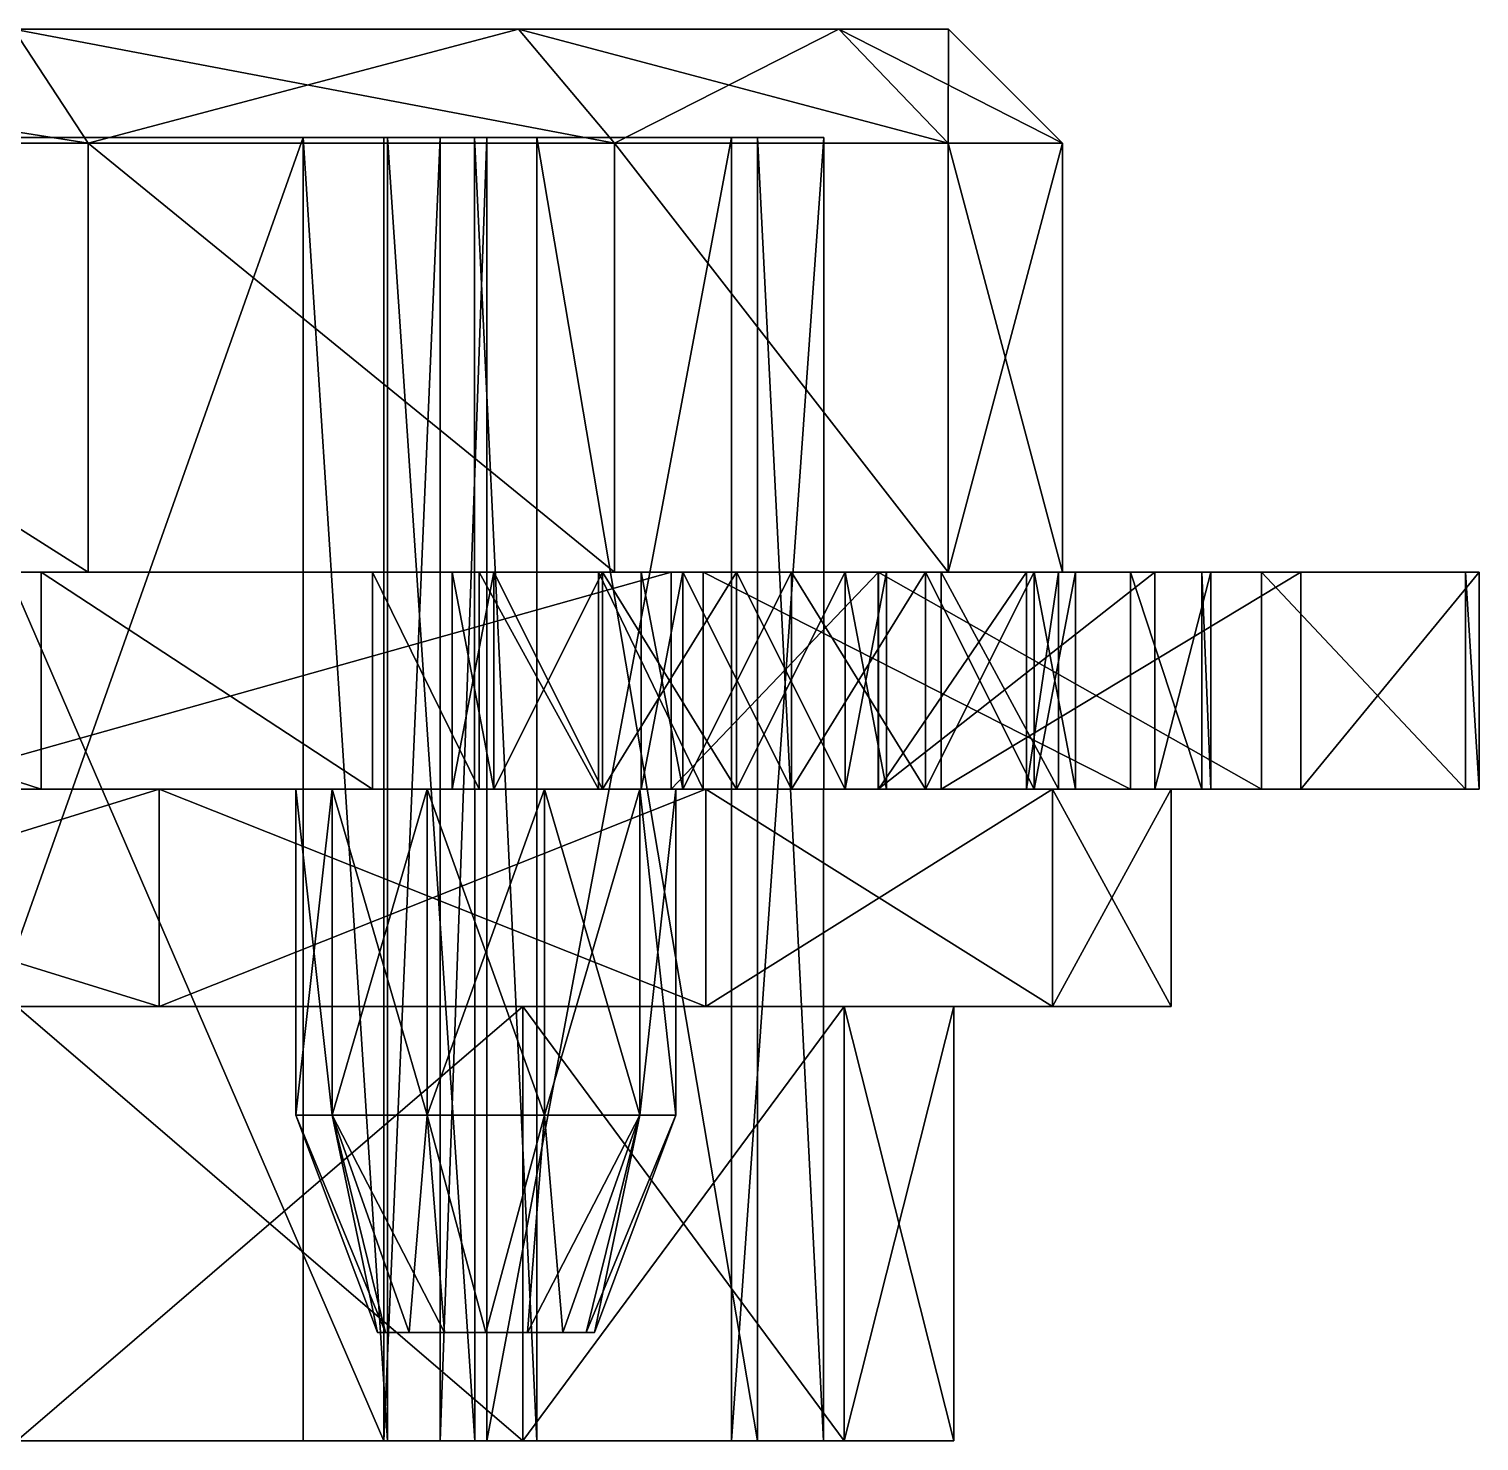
# Model space of a CAD drawing. Extents: x -29.8 to 29.8, y 13.5 to 29.5.
# Drawn here: x 16.48 to 29.83, y 13.54 to 26.54 of the extents above; entities that cross this region are included whole.
import ezdxf

# ---------------------------------------------------------------- set-up
doc = ezdxf.new("R2010")
doc.units = 0

msp = doc.modelspace()

# ---------------------------------------------------------------- linework, layer by layer
for points in [[(-16.339005, 26.544447, 18.855753), (16.339006, 26.544447, 18.855751), (20.98947, 26.544447, 13.488686)], [(-11.745502, 26.544447, 14.872828), (-16.339005, 26.544447, 18.855753), (20.98947, 26.544447, 13.488686)], [(-10.629045, 26.544447, 14.509966), (-11.745502, 26.544447, 14.872828), (20.98947, 26.544447, 13.488686)], [(-10.629045, 26.544447, 14.509966), (20.98947, 26.544447, 13.488686), (13.559413, 26.544447, 13.552597)], [(23.939445, 26.544447, -7.028903), (9.545517, 26.544447, -9.546278), (12.472175, 26.544447, -5.166653)], [(23.939445, 26.544447, -7.028903), (20.98947, 26.544447, -13.488688), (9.545517, 26.544447, -9.546278)], [(11.745502, 26.544447, -11.072827), (9.545517, 26.544447, -9.546278), (20.98947, 26.544447, -13.488688)], [(23.939445, 26.544447, 7.028902), (12.472175, 26.544447, 5.166653), (9.545517, 26.544447, 9.546278)], [(12.386242, 26.544447, 9.938406), (23.939445, 26.544447, 7.028902), (9.545517, 26.544447, 9.546278)], [(10.364791, 26.544447, 22.695234), (10.800983, 25.494448, 23.650343), (17.026619, 25.494448, 19.649281)], [(10.364791, 26.544447, 22.695234), (17.026619, 25.494448, 19.649281), (16.339006, 26.544447, 18.855751)], [(10.800982, 25.494448, -23.650345), (16.339005, 26.544447, -18.855753), (17.026619, 25.494448, -19.649282)], [(12.861959, 26.544447, -11.435689), (11.745502, 26.544447, -11.072827), (20.98947, 26.544447, -13.488688)], [(12.386242, 26.544447, 9.938406), (13.559413, 26.544447, 9.938406), (23.939445, 26.544447, 7.028902)], [(23.939445, 26.544447, -7.028903), (12.472175, 26.544447, -5.166653), (13.5, 26.544447)], [(24.950001, 26.544447), (13.5, 26.544447), (12.472175, 26.544447, 5.166653)], [(23.939445, 26.544447, 7.028902), (24.950001, 26.544447), (12.472175, 26.544447, 5.166653)], [(13.552597, 26.544447, -12.386242), (12.861959, 26.544447, -11.435689), (20.98947, 26.544447, -13.488688)], [(23.939445, 26.544447, -7.028903), (13.5, 26.544447), (24.950001, 26.544447)], [(13.552597, 26.544447, -13.559413), (20.98947, 26.544447, -13.488688), (16.339005, 26.544447, -18.855753)], [(13.552597, 26.544447, -13.559413), (13.552597, 26.544447, -12.386242), (20.98947, 26.544447, -13.488688)], [(13.559413, 26.544447, 9.938406), (14.509966, 26.544447, 10.629045), (23.939445, 26.544447, 7.028902)], [(14.509966, 26.544447, 12.861959), (13.559413, 26.544447, 13.552597), (20.98947, 26.544447, 13.488686)], [(14.509966, 26.544447, 12.861959), (20.98947, 26.544447, 13.488686), (23.939445, 26.544447, 7.028902)], [(14.509966, 26.544447, 10.629045), (14.872828, 26.544447, 11.745502), (23.939445, 26.544447, 7.028902)], [(14.509966, 26.544447, 12.861959), (23.939445, 26.544447, 7.028902), (14.872828, 26.544447, 11.745502)], [(17.026619, 25.494448, -19.649282), (16.339005, 26.544447, -18.855753), (20.98947, 26.544447, -13.488688)], [(16.339006, 26.544447, 18.855751), (17.026619, 25.494448, 19.649281), (21.872795, 25.494448, 14.056346)], [(16.339006, 26.544447, 18.855751), (21.872795, 25.494448, 14.056346), (20.98947, 26.544447, 13.488686)], [(17.026619, 25.494448, -19.649282), (20.98947, 26.544447, -13.488688), (21.872793, 25.494448, -14.056348)], [(20.98947, 26.544447, 13.488686), (21.872795, 25.494448, 14.056346), (24.946917, 25.494448, 7.324708)], [(20.98947, 26.544447, 13.488686), (24.946917, 25.494448, 7.324708), (23.939445, 26.544447, 7.028902)], [(21.872793, 25.494448, -14.056348), (20.98947, 26.544447, -13.488688), (23.939445, 26.544447, -7.028903)], [(21.872793, 25.494448, -14.056348), (23.939445, 26.544447, -7.028903), (24.946917, 25.494448, -7.324709)], [(23.939445, 26.544447, 7.028902), (24.946917, 25.494448, 7.324708), (26, 25.494448)], [(23.939445, 26.544447, 7.028902), (26, 25.494448), (24.950001, 26.544447)], [(24.946917, 25.494448, -7.324709), (23.939445, 26.544447, -7.028903), (24.950001, 26.544447)], [(24.946917, 25.494448, -7.324709), (24.950001, 26.544447), (26, 25.494448)], [(14.323244, 25.544447, 7.771642), (14.373593, 25.544447, 7.351934), (20.697647, 25.544447, 11.759292)], [(14.555378, 25.544447, 8.124918), (14.323244, 25.544447, 7.771642), (20.697647, 25.544447, 11.759292)], [(14.373593, 25.544447, 7.351934), (22.95162, 25.544447, 6.31481), (20.697647, 25.544447, 11.759292)], [(14.373593, 25.544447, 7.351934), (15.931933, 25.544447, 2.610183), (22.95162, 25.544447, 6.31481)], [(14.411599, 25.544447, -7.756226), (14.754128, 25.544447, -8.271679), (23.189194, 25.544447, -5.377264)], [(14.479507, 25.544447, -7.141078), (14.411599, 25.544447, -7.756226), (23.189194, 25.544447, -5.377264)], [(15.96838, 25.544447, -2.377058), (14.479507, 25.544447, -7.141078), (23.189194, 25.544447, -5.377264)], [(14.555378, 25.544447, 8.124918), (19.749571, 13.544447, 11.960416), (14.555378, 13.544447, 8.124918)], [(14.555378, 25.544447, 8.124918), (19.749571, 25.544447, 11.960416), (19.749571, 13.544447, 11.960416)], [(14.555378, 25.544447, 8.124918), (20.697647, 25.544447, 11.759292), (19.749571, 25.544447, 11.960416)], [(19.005934, 25.544447, -11.4113), (14.754128, 13.544447, -8.271679), (19.005934, 13.544447, -11.4113)], [(14.754128, 25.544447, -8.271679), (14.754128, 13.544447, -8.271679), (19.005934, 25.544447, -11.4113)], [(14.754128, 25.544447, -8.271679), (21.158247, 25.544447, -10.908812), (23.189194, 25.544447, -5.377264)], [(14.754128, 25.544447, -8.271679), (19.005934, 25.544447, -11.4113), (21.158247, 25.544447, -10.908812)], [(15.931933, 25.544447, 2.610183), (23.799994, 25.544447, 0.483598), (22.95162, 25.544447, 6.31481)], [(15.931933, 25.544447, 2.610183), (15.96838, 25.544447, -2.377058), (23.799994, 25.544447, 0.483598)], [(15.96838, 25.544447, -2.377058), (23.189194, 25.544447, -5.377264), (23.799994, 25.544447, 0.483598)], [(19.005934, 25.544447, -11.4113), (19.005934, 13.544447, -11.4113), (19.782394, 13.544447, -11.692602)], [(19.005934, 25.544447, -11.4113), (19.782394, 13.544447, -11.692602), (19.783165, 25.544447, -11.692266)], [(19.005934, 25.544447, -11.4113), (20.585772, 25.544447, -11.504886), (21.158247, 25.544447, -10.908812)], [(19.005934, 25.544447, -11.4113), (19.783165, 25.544447, -11.692266), (20.585772, 25.544447, -11.504886)], [(20.268824, 25.544447, 12.072994), (20.268784, 13.544447, 12.072803), (19.749571, 13.544447, 11.960416)], [(20.268824, 25.544447, 12.072994), (19.749571, 13.544447, 11.960416), (19.749571, 25.544447, 11.960416)], [(20.697647, 25.544447, 11.759292), (20.268824, 25.544447, 12.072994), (19.749571, 25.544447, 11.960416)], [(19.783165, 25.544447, -11.692266), (19.782394, 13.544447, -11.692602), (20.586613, 13.544447, -11.504846)], [(19.783165, 25.544447, -11.692266), (20.586613, 13.544447, -11.504846), (20.585772, 25.544447, -11.504886)], [(20.697647, 25.544447, 11.759292), (20.697647, 13.544447, 11.759292), (20.268784, 13.544447, 12.072803)], [(20.697647, 25.544447, 11.759292), (20.268784, 13.544447, 12.072803), (20.268824, 25.544447, 12.072994)], [(20.585772, 25.544447, -11.504886), (20.586613, 13.544447, -11.504846), (21.158247, 13.544447, -10.908812)], [(20.585772, 25.544447, -11.504886), (21.158247, 13.544447, -10.908812), (21.158247, 25.544447, -10.908812)], [(22.95162, 25.544447, 6.31481), (22.952183, 13.544447, 6.313863), (20.697647, 13.544447, 11.759292)], [(22.95162, 25.544447, 6.31481), (20.697647, 13.544447, 11.759292), (20.697647, 25.544447, 11.759292)], [(21.158247, 25.544447, -10.908812), (21.158247, 13.544447, -10.908812), (23.189716, 13.544447, -5.376295)], [(21.158247, 25.544447, -10.908812), (23.189716, 13.544447, -5.376295), (23.189194, 25.544447, -5.377264)], [(23.799994, 25.544447, 0.483598), (22.952183, 13.544447, 6.313863), (22.95162, 25.544447, 6.31481)], [(23.799994, 25.544447, 0.483598), (23.799768, 13.544447, 0.483593), (22.952183, 13.544447, 6.313863)], [(23.189194, 25.544447, -5.377264), (23.189716, 13.544447, -5.376295), (23.799768, 13.544447, 0.483593)], [(23.189194, 25.544447, -5.377264), (23.799768, 13.544447, 0.483593), (23.799994, 25.544447, 0.483598)], [(10.800982, 25.494448, -23.650345), (17.026415, 21.544447, -19.649374), (10.801144, 21.544447, -23.650227)], [(10.800982, 25.494448, -23.650345), (17.026619, 25.494448, -19.649282), (17.026415, 21.544447, -19.649374)], [(10.800983, 25.494448, 23.650343), (10.801144, 21.544447, 23.650227), (17.026415, 21.544447, 19.649374)], [(17.026619, 25.494448, 19.649281), (10.800983, 25.494448, 23.650343), (17.026415, 21.544447, 19.649374)], [(17.026619, 25.494448, -19.649282), (21.872391, 21.544447, -14.056871), (17.026415, 21.544447, -19.649374)], [(17.026619, 25.494448, 19.649281), (17.026415, 21.544447, 19.649374), (21.872391, 21.544447, 14.056871)], [(17.026619, 25.494448, -19.649282), (21.872793, 25.494448, -14.056348), (21.872391, 21.544447, -14.056871)], [(21.872795, 25.494448, 14.056346), (17.026619, 25.494448, 19.649281), (21.872391, 21.544447, 14.056871)], [(21.872793, 25.494448, -14.056348), (24.946674, 21.544447, -7.32545), (21.872391, 21.544447, -14.056871)], [(21.872795, 25.494448, 14.056346), (21.872391, 21.544447, 14.056871), (24.946674, 21.544447, 7.32545)], [(21.872793, 25.494448, -14.056348), (24.946917, 25.494448, -7.324709), (24.946674, 21.544447, -7.32545)], [(24.946917, 25.494448, 7.324708), (21.872795, 25.494448, 14.056346), (24.946674, 21.544447, 7.32545)], [(26, 25.494448), (26, 21.544447), (24.946674, 21.544447, -7.32545)], [(24.946917, 25.494448, 7.324708), (24.946674, 21.544447, 7.32545), (26, 21.544447)], [(24.946917, 25.494448, -7.324709), (26, 25.494448), (24.946674, 21.544447, -7.32545)], [(26, 25.494448), (24.946917, 25.494448, 7.324708), (26, 21.544447)], [(21.762541, 21.544447, -25.468826), (15.284523, 21.544447, -25.814402), (3.700487, 21.544447, -25.735308)], [(3.700487, 21.544447, 25.735308), (10.405091, 21.544447, 28.137686), (16.593092, 21.544447, 24.993385)], [(26.625193, 21.544447, 23.991873), (3.700487, 21.544447, 25.735308), (16.593092, 21.544447, 24.993385)], [(21.762541, 21.544447, -25.468826), (3.700487, 21.544447, -25.735308), (10.801144, 21.544447, -23.650227)], [(23.502541, 21.544447, 23.684668), (10.801144, 21.544447, 23.650227), (3.700487, 21.544447, 25.735308)], [(24.737459, 21.544447, 23.684668), (3.700487, 21.544447, 25.735308), (26.625193, 21.544447, 23.991873)], [(24.737459, 21.544447, 23.684668), (23.502541, 21.544447, 23.684668), (3.700487, 21.544447, 25.735308)], [(10.405091, 21.544447, 28.137686), (10.405091, 19.544447, 28.137686), (16.593092, 19.544447, 24.993385)], [(10.405091, 21.544447, 28.137686), (16.593092, 19.544447, 24.993385), (16.593092, 21.544447, 24.993385)], [(20.379999, 21.544447, -23.56662), (10.801144, 21.544447, -23.650227), (17.026415, 21.544447, -19.649374)], [(20.761959, 21.544447, -24.741838), (21.762541, 21.544447, -25.468826), (10.801144, 21.544447, -23.650227)], [(20.379999, 21.544447, -23.56662), (20.761959, 21.544447, -24.741838), (10.801144, 21.544447, -23.650227)], [(23.502541, 21.544447, 19.880255), (17.026415, 21.544447, 19.649374), (10.801144, 21.544447, 23.650227)], [(22.501959, 21.544447, 20.607243), (23.502541, 21.544447, 19.880255), (10.801144, 21.544447, 23.650227)], [(22.120001, 21.544447, 21.782461), (22.501959, 21.544447, 20.607243), (10.801144, 21.544447, 23.650227)], [(22.501959, 21.544447, 22.95768), (22.120001, 21.544447, 21.782461), (10.801144, 21.544447, 23.650227)], [(23.502541, 21.544447, 23.684668), (22.501959, 21.544447, 22.95768), (10.801144, 21.544447, 23.650227)], [(22.394608, 21.544447, -26.936001), (22.394608, 19.544447, -26.936001), (15.284523, 19.544447, -25.814402)], [(22.394608, 21.544447, -26.936001), (15.284523, 19.544447, -25.814402), (15.284523, 21.544447, -25.814402)], [(24.304209, 21.544447, -26.630745), (22.394608, 21.544447, -26.936001), (15.284523, 21.544447, -25.814402)], [(21.762541, 21.544447, -25.468826), (24.304209, 21.544447, -26.630745), (15.284523, 21.544447, -25.814402)], [(16.593092, 21.544447, 24.993385), (16.593092, 19.544447, 24.993385), (19.646303, 19.544447, 27.657162)], [(19.646303, 21.544447, 27.657162), (16.593092, 21.544447, 24.993385), (19.646303, 19.544447, 27.657162)], [(22.691805, 21.544447, 27.615892), (26.625193, 21.544447, 23.991873), (16.593092, 21.544447, 24.993385)], [(19.646303, 21.544447, 27.657162), (22.691805, 21.544447, 27.615892), (16.593092, 21.544447, 24.993385)], [(21.872391, 21.544447, 14.056871), (17.026415, 21.544447, 19.649374), (24.302961, 21.544447, 17.588806)], [(23.502541, 21.544447, 19.880255), (24.302961, 21.544447, 17.588806), (17.026415, 21.544447, 19.649374)], [(17.026415, 21.544447, -19.649374), (21.872391, 21.544447, -14.056871), (24.883411, 21.544447, -16.757561)], [(22.997459, 21.544447, -21.664415), (17.026415, 21.544447, -19.649374), (24.883411, 21.544447, -16.757561)], [(20.761959, 21.544447, -22.391403), (20.379999, 21.544447, -23.56662), (17.026415, 21.544447, -19.649374)], [(21.762541, 21.544447, -21.664415), (20.761959, 21.544447, -22.391403), (17.026415, 21.544447, -19.649374)], [(22.997459, 21.544447, -21.664415), (21.762541, 21.544447, -21.664415), (17.026415, 21.544447, -19.649374)], [(19.646303, 21.544447, 27.657162), (19.646303, 19.544447, 27.657162), (20.626513, 19.544447, 28.15917)], [(19.646303, 21.544447, 27.657162), (20.626513, 19.544447, 28.15917), (20.626513, 21.544447, 28.15917)], [(19.646303, 21.544447, 27.657162), (21.725557, 21.544447, 28.144278), (22.691805, 21.544447, 27.615892)], [(19.646303, 21.544447, 27.657162), (20.626513, 21.544447, 28.15917), (21.725557, 21.544447, 28.144278)], [(20.761959, 21.544447, -22.391403), (20.761959, 19.544447, -22.391403), (20.379999, 19.544447, -23.56662)], [(20.379999, 21.544447, -23.56662), (20.379999, 19.544447, -23.56662), (20.761959, 19.544447, -24.741838)], [(20.761959, 21.544447, -22.391403), (20.379999, 19.544447, -23.56662), (20.379999, 21.544447, -23.56662)], [(20.379999, 21.544447, -23.56662), (20.761959, 19.544447, -24.741838), (20.761959, 21.544447, -24.741838)], [(20.626513, 21.544447, 28.15917), (20.626513, 19.544447, 28.15917), (21.725557, 19.544447, 28.144278)], [(20.626513, 21.544447, 28.15917), (21.725557, 19.544447, 28.144278), (21.725557, 21.544447, 28.144278)], [(21.762541, 21.544447, -21.664415), (21.762541, 19.544447, -21.664415), (20.761959, 19.544447, -22.391403)], [(21.762541, 21.544447, -21.664415), (20.761959, 19.544447, -22.391403), (20.761959, 21.544447, -22.391403)], [(20.761959, 21.544447, -24.741838), (20.761959, 19.544447, -24.741838), (21.762541, 19.544447, -25.468826)], [(20.761959, 21.544447, -24.741838), (21.762541, 19.544447, -25.468826), (21.762541, 21.544447, -25.468826)], [(21.725557, 21.544447, 28.144278), (21.725557, 19.544447, 28.144278), (22.691805, 19.544447, 27.615892)], [(21.725557, 21.544447, 28.144278), (22.691805, 19.544447, 27.615892), (22.691805, 21.544447, 27.615892)], [(22.997459, 21.544447, -21.664415), (22.997459, 19.544447, -21.664415), (21.762541, 19.544447, -21.664415)], [(22.997459, 21.544447, -21.664415), (21.762541, 19.544447, -21.664415), (21.762541, 21.544447, -21.664415)], [(21.762541, 21.544447, -25.468826), (21.762541, 19.544447, -25.468826), (22.997459, 19.544447, -25.468826)], [(21.762541, 21.544447, -25.468826), (22.997459, 19.544447, -25.468826), (22.997459, 21.544447, -25.468826)], [(21.762541, 21.544447, -25.468826), (22.997459, 21.544447, -25.468826), (24.304209, 21.544447, -26.630745)], [(21.872391, 21.544447, 14.056871), (24.302961, 21.544447, 17.588806), (27.83069, 21.544447, 11.200565)], [(24.946674, 21.544447, 7.32545), (21.872391, 21.544447, 14.056871), (27.83069, 21.544447, 11.200565)], [(21.872391, 21.544447, -14.056871), (28.192902, 21.544447, -10.25477), (24.883411, 21.544447, -16.757561)], [(21.872391, 21.544447, -14.056871), (24.946674, 21.544447, -7.32545), (28.192902, 21.544447, -10.25477)], [(22.501959, 21.544447, 22.95768), (22.501959, 19.544447, 22.95768), (22.120001, 19.544447, 21.782461)], [(22.120001, 21.544447, 21.782461), (22.120001, 19.544447, 21.782461), (22.501959, 19.544447, 20.607243)], [(22.501959, 21.544447, 22.95768), (22.120001, 19.544447, 21.782461), (22.120001, 21.544447, 21.782461)], [(22.120001, 21.544447, 21.782461), (22.501959, 19.544447, 20.607243), (22.501959, 21.544447, 20.607243)], [(24.304209, 21.544447, -26.630745), (24.304209, 19.544447, -26.630745), (22.394608, 19.544447, -26.936001)], [(24.304209, 21.544447, -26.630745), (22.394608, 19.544447, -26.936001), (22.394608, 21.544447, -26.936001)], [(23.502541, 21.544447, 23.684668), (23.502541, 19.544447, 23.684668), (22.501959, 19.544447, 22.95768)], [(23.502541, 21.544447, 23.684668), (22.501959, 19.544447, 22.95768), (22.501959, 21.544447, 22.95768)], [(22.501959, 21.544447, 20.607243), (22.501959, 19.544447, 20.607243), (23.502541, 19.544447, 19.880255)], [(22.501959, 21.544447, 20.607243), (23.502541, 19.544447, 19.880255), (23.502541, 21.544447, 19.880255)], [(22.691805, 21.544447, 27.615892), (22.691805, 19.544447, 27.615892), (26.625193, 19.544447, 23.991873)], [(22.691805, 21.544447, 27.615892), (26.625193, 19.544447, 23.991873), (26.625193, 21.544447, 23.991873)], [(23.998041, 21.544447, -22.391403), (23.998041, 19.544447, -22.391403), (22.997459, 19.544447, -21.664415)], [(23.998041, 21.544447, -22.391403), (22.997459, 19.544447, -21.664415), (22.997459, 21.544447, -21.664415)], [(22.997459, 21.544447, -25.468826), (22.997459, 19.544447, -25.468826), (23.998041, 19.544447, -24.741838)], [(22.997459, 21.544447, -25.468826), (23.998041, 19.544447, -24.741838), (23.998041, 21.544447, -24.741838)], [(22.997459, 21.544447, -21.664415), (24.883411, 21.544447, -16.757561), (25.962946, 21.544447, -23.346395)], [(22.997459, 21.544447, -25.468826), (25.669043, 21.544447, -25.257776), (24.304209, 21.544447, -26.630745)], [(22.997459, 21.544447, -25.468826), (23.998041, 21.544447, -24.741838), (25.669043, 21.544447, -25.257776)], [(23.998041, 21.544447, -22.391403), (22.997459, 21.544447, -21.664415), (25.962946, 21.544447, -23.346395)], [(24.737459, 21.544447, 23.684668), (24.737459, 19.544447, 23.684668), (23.502541, 19.544447, 23.684668)], [(24.737459, 21.544447, 23.684668), (23.502541, 19.544447, 23.684668), (23.502541, 21.544447, 23.684668)], [(23.502541, 21.544447, 19.880255), (23.502541, 19.544447, 19.880255), (24.737459, 19.544447, 19.880255)], [(23.502541, 21.544447, 19.880255), (24.737459, 19.544447, 19.880255), (24.737459, 21.544447, 19.880255)], [(23.502541, 21.544447, 19.880255), (24.737459, 21.544447, 19.880255), (24.302961, 21.544447, 17.588806)], [(24.379999, 21.544447, -23.56662), (24.379999, 19.544447, -23.56662), (23.998041, 19.544447, -22.391403)], [(23.998041, 21.544447, -24.741838), (23.998041, 19.544447, -24.741838), (24.379999, 19.544447, -23.56662)], [(23.998041, 21.544447, -24.741838), (24.379999, 19.544447, -23.56662), (24.379999, 21.544447, -23.56662)], [(23.998041, 21.544447, -22.391403), (24.379999, 21.544447, -23.56662), (23.998041, 19.544447, -22.391403)], [(23.998041, 21.544447, -24.741838), (24.379999, 21.544447, -23.56662), (25.669043, 21.544447, -25.257776)], [(23.998041, 21.544447, -22.391403), (25.962946, 21.544447, -23.346395), (24.379999, 21.544447, -23.56662)], [(26.849194, 21.544447, 20.661367), (26.849194, 19.544447, 20.661367), (24.302961, 19.544447, 17.588806)], [(24.302961, 21.544447, 17.588806), (24.302961, 19.544447, 17.588806), (27.83069, 19.544447, 11.200565)], [(26.849194, 21.544447, 20.661367), (24.302961, 19.544447, 17.588806), (24.302961, 21.544447, 17.588806)], [(27.83069, 21.544447, 11.200565), (24.302961, 21.544447, 17.588806), (27.83069, 19.544447, 11.200565)], [(25.738041, 21.544447, 20.607243), (26.849194, 21.544447, 20.661367), (24.302961, 21.544447, 17.588806)], [(24.737459, 21.544447, 19.880255), (25.738041, 21.544447, 20.607243), (24.302961, 21.544447, 17.588806)], [(25.669043, 21.544447, -25.257776), (25.669043, 19.544447, -25.257776), (24.304209, 19.544447, -26.630745)], [(25.669043, 21.544447, -25.257776), (24.304209, 19.544447, -26.630745), (24.304209, 21.544447, -26.630745)], [(24.379999, 21.544447, -23.56662), (25.962946, 21.544447, -23.346395), (25.669043, 21.544447, -25.257776)], [(25.738041, 21.544447, 22.95768), (25.738041, 19.544447, 22.95768), (24.737459, 19.544447, 23.684668)], [(25.738041, 21.544447, 22.95768), (24.737459, 19.544447, 23.684668), (24.737459, 21.544447, 23.684668)], [(24.737459, 21.544447, 19.880255), (24.737459, 19.544447, 19.880255), (25.738041, 19.544447, 20.607243)], [(24.737459, 21.544447, 19.880255), (25.738041, 19.544447, 20.607243), (25.738041, 21.544447, 20.607243)], [(24.737459, 21.544447, 23.684668), (26.625193, 21.544447, 23.991873), (27.283619, 21.544447, 22.970901)], [(25.738041, 21.544447, 22.95768), (24.737459, 21.544447, 23.684668), (27.283619, 21.544447, 22.970901)], [(28.192902, 21.544447, -10.25477), (28.192902, 19.544447, -10.25477), (24.883411, 19.544447, -16.757561)], [(24.883411, 21.544447, -16.757561), (24.883411, 19.544447, -16.757561), (25.962946, 19.544447, -23.346395)], [(24.883411, 21.544447, -16.757561), (28.192902, 21.544447, -10.25477), (24.883411, 19.544447, -16.757561)], [(25.962946, 21.544447, -23.346395), (24.883411, 21.544447, -16.757561), (25.962946, 19.544447, -23.346395)], [(24.946674, 21.544447, 7.32545), (27.83069, 21.544447, 11.200565), (29.711655, 21.544447, 4.14941)], [(24.946674, 21.544447, 7.32545), (29.711655, 21.544447, 4.14941), (26, 21.544447)], [(24.946674, 21.544447, -7.32545), (29.834532, 21.544447, -3.146533), (28.192902, 21.544447, -10.25477)], [(24.946674, 21.544447, -7.32545), (26, 21.544447), (29.834532, 21.544447, -3.146533)], [(25.962946, 21.544447, -23.346395), (25.962946, 19.544447, -23.346395), (25.669043, 19.544447, -25.257776)], [(25.962946, 21.544447, -23.346395), (25.669043, 19.544447, -25.257776), (25.669043, 21.544447, -25.257776)], [(26.120001, 21.544447, 21.782461), (26.120001, 19.544447, 21.782461), (25.738041, 19.544447, 22.95768)], [(25.738041, 21.544447, 20.607243), (25.738041, 19.544447, 20.607243), (26.120001, 19.544447, 21.782461)], [(25.738041, 21.544447, 20.607243), (26.120001, 19.544447, 21.782461), (26.120001, 21.544447, 21.782461)], [(25.738041, 21.544447, 22.95768), (26.120001, 21.544447, 21.782461), (25.738041, 19.544447, 22.95768)], [(25.738041, 21.544447, 20.607243), (26.120001, 21.544447, 21.782461), (26.849194, 21.544447, 20.661367)], [(25.738041, 21.544447, 22.95768), (27.283619, 21.544447, 22.970901), (27.364973, 21.544447, 21.761312)], [(25.738041, 21.544447, 22.95768), (27.364973, 21.544447, 21.761312), (26.120001, 21.544447, 21.782461)], [(26, 21.544447), (29.711655, 21.544447, 4.14941), (29.834532, 21.544447, -3.146533)], [(26.120001, 21.544447, 21.782461), (27.364973, 21.544447, 21.761312), (26.849194, 21.544447, 20.661367)], [(26.625193, 21.544447, 23.991873), (26.625193, 19.544447, 23.991873), (27.283619, 19.544447, 22.970901)], [(26.625193, 21.544447, 23.991873), (27.283619, 19.544447, 22.970901), (27.283619, 21.544447, 22.970901)], [(27.364973, 21.544447, 21.761312), (27.364973, 19.544447, 21.761312), (26.849194, 19.544447, 20.661367)], [(27.364973, 21.544447, 21.761312), (26.849194, 19.544447, 20.661367), (26.849194, 21.544447, 20.661367)], [(27.283619, 21.544447, 22.970901), (27.283619, 19.544447, 22.970901), (27.364973, 19.544447, 21.761312)], [(27.283619, 21.544447, 22.970901), (27.364973, 19.544447, 21.761312), (27.364973, 21.544447, 21.761312)], [(27.83069, 21.544447, 11.200565), (27.83069, 19.544447, 11.200565), (29.711655, 19.544447, 4.14941)], [(29.711655, 21.544447, 4.14941), (27.83069, 21.544447, 11.200565), (29.711655, 19.544447, 4.14941)], [(29.834532, 21.544447, -3.146533), (29.834532, 19.544447, -3.146533), (28.192902, 19.544447, -10.25477)], [(28.192902, 21.544447, -10.25477), (29.834532, 21.544447, -3.146533), (28.192902, 19.544447, -10.25477)], [(29.711655, 21.544447, 4.14941), (29.711655, 19.544447, 4.14941), (29.834532, 19.544447, -3.146533)], [(29.834532, 21.544447, -3.146533), (29.711655, 21.544447, 4.14941), (29.834532, 19.544447, -3.146533)], [(16.593092, 19.544447, 24.993385), (3.842397, 19.544447, 26.725136), (11.21594, 19.544447, 24.560129)], [(10.405091, 19.544447, 28.137686), (3.842397, 19.544447, 26.725136), (16.593092, 19.544447, 24.993385)], [(20.761959, 19.544447, -24.741838), (11.21594, 19.544447, -24.560129), (3.842397, 19.544447, -26.725136)], [(20.761959, 19.544447, -24.741838), (3.842397, 19.544447, -26.725136), (15.284523, 19.544447, -25.814402)], [(17.680925, 19.544447, -20.405462), (17.680925, 17.544447, -20.405462), (11.21594, 17.544447, -24.560129)], [(17.680925, 19.544447, -20.405462), (11.21594, 17.544447, -24.560129), (11.21594, 19.544447, -24.560129)], [(11.21594, 19.544447, 24.560129), (11.21594, 17.544447, 24.560129), (17.680925, 17.544447, 20.405462)], [(17.680925, 19.544447, 20.405462), (11.21594, 19.544447, 24.560129), (17.680925, 17.544447, 20.405462)], [(19.274214, 19.544447, 24.035082), (11.21594, 19.544447, 24.560129), (17.680925, 19.544447, 20.405462)], [(18.940001, 19.544447, 25.063398), (16.593092, 19.544447, 24.993385), (11.21594, 19.544447, 24.560129)], [(19.274214, 19.544447, 24.035082), (18.940001, 19.544447, 25.063398), (11.21594, 19.544447, 24.560129)], [(21.762541, 19.544447, -21.664415), (17.680925, 19.544447, -20.405462), (11.21594, 19.544447, -24.560129)], [(20.761959, 19.544447, -22.391403), (21.762541, 19.544447, -21.664415), (11.21594, 19.544447, -24.560129)], [(20.379999, 19.544447, -23.56662), (20.761959, 19.544447, -22.391403), (11.21594, 19.544447, -24.560129)], [(20.761959, 19.544447, -24.741838), (20.379999, 19.544447, -23.56662), (11.21594, 19.544447, -24.560129)], [(15.284523, 19.544447, -25.814402), (22.394608, 19.544447, -26.936001), (24.304209, 19.544447, -26.630745)], [(22.997459, 19.544447, -25.468826), (15.284523, 19.544447, -25.814402), (24.304209, 19.544447, -26.630745)], [(21.762541, 19.544447, -25.468826), (20.761959, 19.544447, -24.741838), (15.284523, 19.544447, -25.814402)], [(22.997459, 19.544447, -25.468826), (21.762541, 19.544447, -25.468826), (15.284523, 19.544447, -25.814402)], [(20.149723, 19.544447, 26.727827), (19.646303, 19.544447, 27.657162), (16.593092, 19.544447, 24.993385)], [(19.274214, 19.544447, 26.091713), (20.149723, 19.544447, 26.727827), (16.593092, 19.544447, 24.993385)], [(18.940001, 19.544447, 25.063398), (19.274214, 19.544447, 26.091713), (16.593092, 19.544447, 24.993385)], [(22.71361, 19.544447, -14.597631), (22.71361, 17.544447, -14.597631), (17.680925, 17.544447, -20.405462)], [(22.71361, 19.544447, -14.597631), (17.680925, 17.544447, -20.405462), (17.680925, 19.544447, -20.405462)], [(17.680925, 19.544447, 20.405462), (17.680925, 17.544447, 20.405462), (22.71361, 17.544447, 14.597631)], [(22.71361, 19.544447, 14.597631), (17.680925, 19.544447, 20.405462), (22.71361, 17.544447, 14.597631)], [(23.502541, 19.544447, 19.880255), (17.680925, 19.544447, 20.405462), (22.71361, 19.544447, 14.597631)], [(20.149723, 19.544447, 23.398968), (19.274214, 19.544447, 24.035082), (17.680925, 19.544447, 20.405462)], [(21.230276, 19.544447, 23.398968), (20.149723, 19.544447, 23.398968), (17.680925, 19.544447, 20.405462)], [(22.501959, 19.544447, 22.95768), (21.230276, 19.544447, 23.398968), (17.680925, 19.544447, 20.405462)], [(22.120001, 19.544447, 21.782461), (22.501959, 19.544447, 22.95768), (17.680925, 19.544447, 20.405462)], [(22.501959, 19.544447, 20.607243), (22.120001, 19.544447, 21.782461), (17.680925, 19.544447, 20.405462)], [(23.502541, 19.544447, 19.880255), (22.501959, 19.544447, 20.607243), (17.680925, 19.544447, 20.405462)], [(24.883411, 19.544447, -16.757561), (22.71361, 19.544447, -14.597631), (17.680925, 19.544447, -20.405462)], [(21.762541, 19.544447, -21.664415), (24.883411, 19.544447, -16.757561), (17.680925, 19.544447, -20.405462)], [(19.27422, 16.544447, 26.092022), (19.274214, 19.544447, 26.091713), (18.940001, 19.544447, 25.063398)], [(18.940001, 16.544447, 25.063398), (18.940001, 19.544447, 25.063398), (19.274214, 19.544447, 24.035082)], [(18.940001, 16.544447, 25.063398), (19.27422, 16.544447, 26.092022), (18.940001, 19.544447, 25.063398)], [(19.27422, 16.544447, 24.034775), (18.940001, 16.544447, 25.063398), (19.274214, 19.544447, 24.035082)], [(20.14922, 16.544447, 26.727747), (20.149723, 19.544447, 26.727827), (19.274214, 19.544447, 26.091713)], [(19.27422, 16.544447, 26.092022), (20.14922, 16.544447, 26.727747), (19.274214, 19.544447, 26.091713)], [(19.27422, 16.544447, 24.034775), (19.274214, 19.544447, 24.035082), (20.149723, 19.544447, 23.398968)], [(20.14922, 16.544447, 23.39905), (19.27422, 16.544447, 24.034775), (20.149723, 19.544447, 23.398968)], [(21.725557, 19.544447, 28.144278), (20.626513, 19.544447, 28.15917), (19.646303, 19.544447, 27.657162)], [(22.691805, 19.544447, 27.615892), (21.725557, 19.544447, 28.144278), (19.646303, 19.544447, 27.657162)], [(20.149723, 19.544447, 26.727827), (22.691805, 19.544447, 27.615892), (19.646303, 19.544447, 27.657162)], [(20.14922, 16.544447, 26.727747), (21.23078, 16.544447, 26.727747), (20.149723, 19.544447, 26.727827)], [(20.14922, 16.544447, 23.39905), (20.149723, 19.544447, 23.398968), (21.230276, 19.544447, 23.398968)], [(21.230782, 16.544447, 23.39905), (20.14922, 16.544447, 23.39905), (21.230276, 19.544447, 23.398968)], [(20.149723, 19.544447, 26.727827), (21.230276, 19.544447, 26.727827), (22.691805, 19.544447, 27.615892)], [(21.23078, 16.544447, 26.727747), (21.230276, 19.544447, 26.727827), (20.149723, 19.544447, 26.727827)], [(21.230276, 19.544447, 26.727827), (22.105785, 19.544447, 26.091713), (22.691805, 19.544447, 27.615892)], [(22.10578, 16.544447, 26.092022), (22.105785, 19.544447, 26.091713), (21.230276, 19.544447, 26.727827)], [(21.23078, 16.544447, 26.727747), (22.10578, 16.544447, 26.092022), (21.230276, 19.544447, 26.727827)], [(23.502541, 19.544447, 23.684668), (22.105785, 19.544447, 24.035082), (21.230276, 19.544447, 23.398968)], [(21.230782, 16.544447, 23.39905), (21.230276, 19.544447, 23.398968), (22.105785, 19.544447, 24.035082)], [(22.501959, 19.544447, 22.95768), (23.502541, 19.544447, 23.684668), (21.230276, 19.544447, 23.398968)], [(22.10578, 16.544447, 24.034775), (21.230782, 16.544447, 23.39905), (22.105785, 19.544447, 24.035082)], [(21.762541, 19.544447, -21.664415), (22.997459, 19.544447, -21.664415), (24.883411, 19.544447, -16.757561)], [(22.10578, 16.544447, 24.034775), (22.105785, 19.544447, 24.035082), (22.440001, 19.544447, 25.063398)], [(22.10578, 16.544447, 24.034775), (22.440001, 19.544447, 25.063398), (22.440001, 16.544447, 25.063398)], [(22.10578, 16.544447, 26.092022), (22.440001, 16.544447, 25.063398), (22.105785, 19.544447, 26.091713)], [(22.105785, 19.544447, 26.091713), (22.440001, 19.544447, 25.063398), (22.691805, 19.544447, 27.615892)], [(22.105785, 19.544447, 24.035082), (26.625193, 19.544447, 23.991873), (22.440001, 19.544447, 25.063398)], [(23.502541, 19.544447, 23.684668), (26.625193, 19.544447, 23.991873), (22.105785, 19.544447, 24.035082)], [(22.440001, 16.544447, 25.063398), (22.440001, 19.544447, 25.063398), (22.105785, 19.544447, 26.091713)], [(22.440001, 19.544447, 25.063398), (26.625193, 19.544447, 23.991873), (22.691805, 19.544447, 27.615892)], [(25.906223, 19.544447, -7.607053), (25.906223, 17.544447, -7.607053), (22.71361, 17.544447, -14.597631)], [(25.906223, 19.544447, -7.607053), (22.71361, 17.544447, -14.597631), (22.71361, 19.544447, -14.597631)], [(22.71361, 19.544447, 14.597631), (22.71361, 17.544447, 14.597631), (25.906223, 17.544447, 7.607053)], [(25.906223, 19.544447, 7.607053), (22.71361, 19.544447, 14.597631), (25.906223, 17.544447, 7.607053)], [(27.83069, 19.544447, 11.200565), (22.71361, 19.544447, 14.597631), (25.906223, 19.544447, 7.607053)], [(27.83069, 19.544447, 11.200565), (24.302961, 19.544447, 17.588806), (22.71361, 19.544447, 14.597631)], [(24.737459, 19.544447, 19.880255), (22.71361, 19.544447, 14.597631), (24.302961, 19.544447, 17.588806)], [(24.737459, 19.544447, 19.880255), (23.502541, 19.544447, 19.880255), (22.71361, 19.544447, 14.597631)], [(28.192902, 19.544447, -10.25477), (25.906223, 19.544447, -7.607053), (22.71361, 19.544447, -14.597631)], [(24.883411, 19.544447, -16.757561), (28.192902, 19.544447, -10.25477), (22.71361, 19.544447, -14.597631)], [(22.997459, 19.544447, -21.664415), (23.998041, 19.544447, -22.391403), (24.883411, 19.544447, -16.757561)], [(22.997459, 19.544447, -25.468826), (24.304209, 19.544447, -26.630745), (25.669043, 19.544447, -25.257776)], [(23.998041, 19.544447, -24.741838), (22.997459, 19.544447, -25.468826), (25.669043, 19.544447, -25.257776)], [(23.502541, 19.544447, 23.684668), (24.737459, 19.544447, 23.684668), (26.625193, 19.544447, 23.991873)], [(23.998041, 19.544447, -22.391403), (25.962946, 19.544447, -23.346395), (24.883411, 19.544447, -16.757561)], [(23.998041, 19.544447, -24.741838), (25.669043, 19.544447, -25.257776), (25.962946, 19.544447, -23.346395)], [(23.998041, 19.544447, -22.391403), (24.379999, 19.544447, -23.56662), (25.962946, 19.544447, -23.346395)], [(23.998041, 19.544447, -24.741838), (25.962946, 19.544447, -23.346395), (24.379999, 19.544447, -23.56662)], [(24.737459, 19.544447, 19.880255), (24.302961, 19.544447, 17.588806), (26.849194, 19.544447, 20.661367)], [(24.737459, 19.544447, 23.684668), (27.283619, 19.544447, 22.970901), (26.625193, 19.544447, 23.991873)], [(24.737459, 19.544447, 23.684668), (25.738041, 19.544447, 22.95768), (27.283619, 19.544447, 22.970901)], [(25.738041, 19.544447, 20.607243), (24.737459, 19.544447, 19.880255), (26.849194, 19.544447, 20.661367)], [(25.738041, 19.544447, 22.95768), (26.120001, 19.544447, 21.782461), (27.283619, 19.544447, 22.970901)], [(25.738041, 19.544447, 20.607243), (26.849194, 19.544447, 20.661367), (27.364973, 19.544447, 21.761312)], [(25.738041, 19.544447, 20.607243), (27.364973, 19.544447, 21.761312), (26.120001, 19.544447, 21.782461)], [(27, 19.544447), (27, 17.544447), (25.906223, 17.544447, -7.607053)], [(25.906223, 19.544447, 7.607053), (25.906223, 17.544447, 7.607053), (27, 17.544447)], [(27, 19.544447), (25.906223, 19.544447, 7.607053), (27, 17.544447)], [(25.906223, 19.544447, -7.607053), (27, 19.544447), (25.906223, 17.544447, -7.607053)], [(29.711655, 19.544447, 4.14941), (25.906223, 19.544447, 7.607053), (27, 19.544447)], [(29.711655, 19.544447, 4.14941), (27.83069, 19.544447, 11.200565), (25.906223, 19.544447, 7.607053)], [(29.834532, 19.544447, -3.146533), (27, 19.544447), (25.906223, 19.544447, -7.607053)], [(28.192902, 19.544447, -10.25477), (29.834532, 19.544447, -3.146533), (25.906223, 19.544447, -7.607053)], [(26.120001, 19.544447, 21.782461), (27.364973, 19.544447, 21.761312), (27.283619, 19.544447, 22.970901)], [(29.834532, 19.544447, -3.146533), (29.711655, 19.544447, 4.14941), (27, 19.544447)], [(17.680925, 17.544447, 20.405462), (10.385715, 17.544447, 22.740602), (16.371553, 17.544447, 18.893629)], [(17.680925, 17.544447, 20.405462), (11.21594, 17.544447, 24.560129), (10.385715, 17.544447, 22.740602)], [(17.680925, 17.544447, -20.405462), (16.371553, 17.544447, -18.893629), (10.385715, 17.544447, -22.740602)], [(11.21594, 17.544447, -24.560129), (17.680925, 17.544447, -20.405462), (10.385715, 17.544447, -22.740602)], [(21.031145, 17.544447, -13.516222), (21.031145, 13.544447, -13.516222), (16.371553, 13.544447, -18.893629)], [(21.031145, 17.544447, -13.516222), (16.371553, 13.544447, -18.893629), (16.371553, 17.544447, -18.893629)], [(16.371553, 17.544447, 18.893629), (16.371553, 13.544447, 18.893629), (21.031145, 13.544447, 13.516222)], [(21.031145, 17.544447, 13.516222), (16.371553, 17.544447, 18.893629), (21.031145, 13.544447, 13.516222)], [(22.71361, 17.544447, 14.597631), (16.371553, 17.544447, 18.893629), (21.031145, 17.544447, 13.516222)], [(22.71361, 17.544447, 14.597631), (17.680925, 17.544447, 20.405462), (16.371553, 17.544447, 18.893629)], [(22.71361, 17.544447, -14.597631), (21.031145, 17.544447, -13.516222), (16.371553, 17.544447, -18.893629)], [(17.680925, 17.544447, -20.405462), (22.71361, 17.544447, -14.597631), (16.371553, 17.544447, -18.893629)], [(23.987188, 17.544447, -7.043702), (23.987188, 13.544447, -7.043702), (21.031145, 13.544447, -13.516222)], [(23.987188, 17.544447, -7.043702), (21.031145, 13.544447, -13.516222), (21.031145, 17.544447, -13.516222)], [(21.031145, 17.544447, 13.516222), (21.031145, 13.544447, 13.516222), (23.987188, 13.544447, 7.043702)], [(23.987188, 17.544447, 7.043702), (21.031145, 17.544447, 13.516222), (23.987188, 13.544447, 7.043702)], [(25.906223, 17.544447, 7.607053), (21.031145, 17.544447, 13.516222), (23.987188, 17.544447, 7.043702)], [(25.906223, 17.544447, 7.607053), (22.71361, 17.544447, 14.597631), (21.031145, 17.544447, 13.516222)], [(25.906223, 17.544447, -7.607053), (23.987188, 17.544447, -7.043702), (21.031145, 17.544447, -13.516222)], [(22.71361, 17.544447, -14.597631), (25.906223, 17.544447, -7.607053), (21.031145, 17.544447, -13.516222)], [(25, 17.544447), (25, 13.544447), (23.987188, 13.544447, -7.043702)], [(23.987188, 17.544447, 7.043702), (23.987188, 13.544447, 7.043702), (25, 13.544447)], [(25, 17.544447), (23.987188, 17.544447, 7.043702), (25, 13.544447)], [(23.987188, 17.544447, -7.043702), (25, 17.544447), (23.987188, 13.544447, -7.043702)], [(25.906223, 17.544447, 7.607053), (23.987188, 17.544447, 7.043702), (25, 17.544447)], [(27, 17.544447), (25, 17.544447), (23.987188, 17.544447, -7.043702)], [(25.906223, 17.544447, -7.607053), (27, 17.544447), (23.987188, 17.544447, -7.043702)], [(25.906223, 17.544447, 7.607053), (25, 17.544447), (27, 17.544447)], [(18.940001, 16.544447, 25.063398), (19.690001, 14.544447, 25.063398), (19.766026, 14.544447, 25.445513)], [(19.27422, 16.544447, 24.034775), (19.690001, 14.544447, 25.063398), (18.940001, 16.544447, 25.063398)], [(18.940001, 16.544447, 25.063398), (19.766026, 14.544447, 25.445513), (19.27422, 16.544447, 26.092022)], [(19.27422, 16.544447, 24.034775), (19.766026, 14.544447, 24.681284), (19.690001, 14.544447, 25.063398)], [(19.27422, 16.544447, 26.092022), (19.766026, 14.544447, 25.445513), (19.983057, 14.544447, 25.770344)], [(19.27422, 16.544447, 26.092022), (19.983057, 14.544447, 25.770344), (20.307884, 14.544447, 25.987371)], [(19.27422, 16.544447, 26.092022), (20.307884, 14.544447, 25.987371), (20.14922, 16.544447, 26.727747)], [(19.27422, 16.544447, 24.034775), (19.983055, 14.544447, 24.356453), (19.766026, 14.544447, 24.681284)], [(20.14922, 16.544447, 23.39905), (19.983055, 14.544447, 24.356453), (19.27422, 16.544447, 24.034775)], [(20.14922, 16.544447, 23.39905), (20.30788, 14.544447, 24.139425), (19.983055, 14.544447, 24.356453)], [(20.14922, 16.544447, 26.727747), (20.307884, 14.544447, 25.987371), (20.690001, 14.544447, 26.063398)], [(20.14922, 16.544447, 26.727747), (20.690001, 14.544447, 26.063398), (21.23078, 16.544447, 26.727747)], [(20.14922, 16.544447, 23.39905), (20.689999, 14.544447, 24.063398), (20.30788, 14.544447, 24.139425)], [(21.230782, 16.544447, 23.39905), (20.689999, 14.544447, 24.063398), (20.14922, 16.544447, 23.39905)], [(21.230782, 16.544447, 23.39905), (21.072117, 14.544447, 24.139423), (20.689999, 14.544447, 24.063398)], [(21.23078, 16.544447, 26.727747), (20.690001, 14.544447, 26.063398), (21.072119, 14.544447, 25.98737)], [(22.10578, 16.544447, 24.034775), (21.396944, 14.544447, 24.356451), (21.072117, 14.544447, 24.139423)], [(22.10578, 16.544447, 24.034775), (21.072117, 14.544447, 24.139423), (21.230782, 16.544447, 23.39905)], [(21.23078, 16.544447, 26.727747), (21.072119, 14.544447, 25.98737), (21.396946, 14.544447, 25.770342)], [(21.23078, 16.544447, 26.727747), (21.396946, 14.544447, 25.770342), (22.10578, 16.544447, 26.092022)], [(22.10578, 16.544447, 24.034775), (21.613974, 14.544447, 24.681282), (21.396944, 14.544447, 24.356451)], [(22.10578, 16.544447, 26.092022), (21.396946, 14.544447, 25.770342), (21.613974, 14.544447, 25.445513)], [(22.10578, 16.544447, 26.092022), (21.613974, 14.544447, 25.445513), (21.690001, 14.544447, 25.063398)], [(22.440001, 16.544447, 25.063398), (21.690001, 14.544447, 25.063398), (21.613974, 14.544447, 24.681282)], [(22.10578, 16.544447, 24.034775), (22.440001, 16.544447, 25.063398), (21.613974, 14.544447, 24.681282)], [(22.10578, 16.544447, 26.092022), (21.690001, 14.544447, 25.063398), (22.440001, 16.544447, 25.063398)], [(19.766026, 14.544447, 24.681284), (19.766026, 14.544447, 25.445513), (19.690001, 14.544447, 25.063398)], [(19.983055, 14.544447, 24.356453), (19.983057, 14.544447, 25.770344), (19.766026, 14.544447, 25.445513)], [(19.766026, 14.544447, 24.681284), (19.983055, 14.544447, 24.356453), (19.766026, 14.544447, 25.445513)], [(19.983055, 14.544447, 24.356453), (20.30788, 14.544447, 24.139425), (19.983057, 14.544447, 25.770344)], [(20.30788, 14.544447, 24.139425), (20.307884, 14.544447, 25.987371), (19.983057, 14.544447, 25.770344)], [(20.30788, 14.544447, 24.139425), (20.689999, 14.544447, 24.063398), (20.307884, 14.544447, 25.987371)], [(20.689999, 14.544447, 24.063398), (20.690001, 14.544447, 26.063398), (20.307884, 14.544447, 25.987371)], [(20.689999, 14.544447, 24.063398), (21.072117, 14.544447, 24.139423), (20.690001, 14.544447, 26.063398)], [(21.072117, 14.544447, 24.139423), (21.072119, 14.544447, 25.98737), (20.690001, 14.544447, 26.063398)], [(21.072117, 14.544447, 24.139423), (21.396944, 14.544447, 24.356451), (21.072119, 14.544447, 25.98737)], [(21.396944, 14.544447, 24.356451), (21.396946, 14.544447, 25.770342), (21.072119, 14.544447, 25.98737)], [(21.396944, 14.544447, 24.356451), (21.613974, 14.544447, 24.681282), (21.396946, 14.544447, 25.770342)], [(21.613974, 14.544447, 24.681282), (21.613974, 14.544447, 25.445513), (21.396946, 14.544447, 25.770342)], [(21.613974, 14.544447, 24.681282), (21.690001, 14.544447, 25.063398), (21.613974, 14.544447, 25.445513)], [(8.334243, 13.544447, -12.471438), (5.74017, 13.544447, -13.857996), (21.031145, 13.544447, -13.516222)], [(7.771799, 13.544447, -14.322578), (21.031145, 13.544447, -13.516222), (5.74017, 13.544447, -13.857996)], [(5.74017, 13.544447, 13.857996), (8.334243, 13.544447, 12.471438), (21.031145, 13.544447, 13.516222)], [(7.756196, 13.544447, 14.411722), (5.74017, 13.544447, 13.857996), (21.031145, 13.544447, 13.516222)], [(7.756196, 13.544447, 14.411722), (21.031145, 13.544447, 13.516222), (16.371553, 13.544447, 18.893629)], [(7.771799, 13.544447, -14.322578), (8.124918, 13.544447, -14.555378), (21.031145, 13.544447, -13.516222)], [(8.124918, 13.544447, -14.555378), (16.371553, 13.544447, -18.893629), (21.031145, 13.544447, -13.516222)], [(19.782394, 13.544447, -11.692602), (8.334243, 13.544447, -12.471438), (21.031145, 13.544447, -13.516222)], [(20.268784, 13.544447, 12.072803), (21.031145, 13.544447, 13.516222), (8.334243, 13.544447, 12.471438)], [(19.005934, 13.544447, -11.4113), (10.606602, 13.544447, -10.606602), (8.334243, 13.544447, -12.471438)], [(19.782394, 13.544447, -11.692602), (19.005934, 13.544447, -11.4113), (8.334243, 13.544447, -12.471438)], [(20.268784, 13.544447, 12.072803), (8.334243, 13.544447, 12.471438), (10.606602, 13.544447, 10.606602)], [(19.005934, 13.544447, -11.4113), (14.754128, 13.544447, -8.271679), (10.606602, 13.544447, -10.606602)], [(19.749571, 13.544447, 11.960416), (10.606602, 13.544447, 10.606602), (12.471438, 13.544447, 8.334243)], [(20.268784, 13.544447, 12.072803), (10.606602, 13.544447, 10.606602), (19.749571, 13.544447, 11.960416)], [(14.555378, 13.544447, 8.124918), (19.749571, 13.544447, 11.960416), (12.471438, 13.544447, 8.334243)], [(20.586613, 13.544447, -11.504846), (19.782394, 13.544447, -11.692602), (21.031145, 13.544447, -13.516222)], [(20.268784, 13.544447, 12.072803), (20.697647, 13.544447, 11.759292), (21.031145, 13.544447, 13.516222)], [(21.158247, 13.544447, -10.908812), (20.586613, 13.544447, -11.504846), (21.031145, 13.544447, -13.516222)], [(20.697647, 13.544447, 11.759292), (23.987188, 13.544447, 7.043702), (21.031145, 13.544447, 13.516222)], [(20.697647, 13.544447, 11.759292), (22.952183, 13.544447, 6.313863), (23.987188, 13.544447, 7.043702)], [(21.158247, 13.544447, -10.908812), (21.031145, 13.544447, -13.516222), (23.987188, 13.544447, -7.043702)], [(23.189716, 13.544447, -5.376295), (21.158247, 13.544447, -10.908812), (23.987188, 13.544447, -7.043702)], [(22.952183, 13.544447, 6.313863), (23.799768, 13.544447, 0.483593), (23.987188, 13.544447, 7.043702)], [(23.189716, 13.544447, -5.376295), (23.987188, 13.544447, -7.043702), (25, 13.544447)], [(23.799768, 13.544447, 0.483593), (23.189716, 13.544447, -5.376295), (25, 13.544447)], [(23.799768, 13.544447, 0.483593), (25, 13.544447), (23.987188, 13.544447, 7.043702)]]:
    msp.add_3dface(points)

doc.saveas('drawing.dxf')
